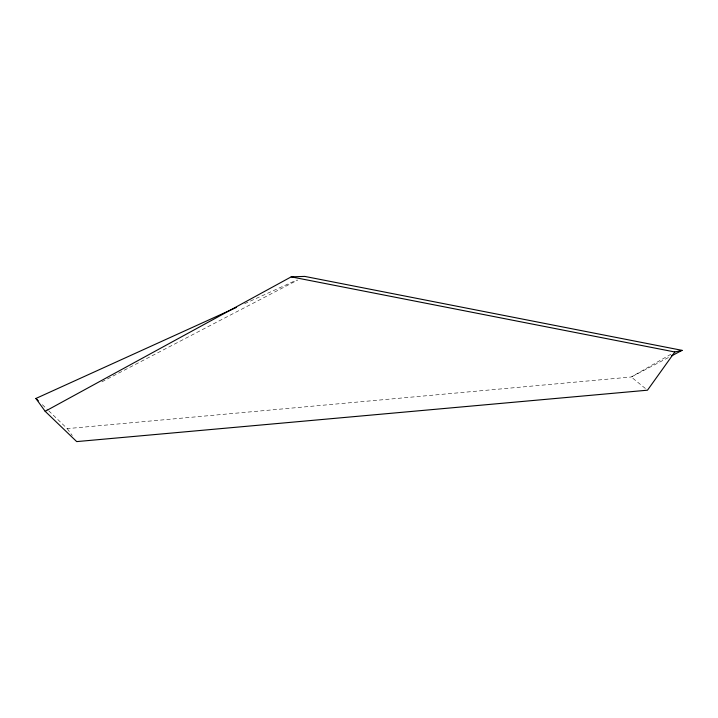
<?xml version="1.0" encoding="UTF-8"?>
<svg xmlns="http://www.w3.org/2000/svg" width="718" height="718" viewBox="0 0 718 718"><rect width="100%" height="100%" fill="white"/><g stroke="black" fill="none" stroke-linecap="round" stroke-linejoin="round"><path stroke-width="0.54" stroke-dasharray="3.59 2.69" d="M670.962 354.207L631.266 376.995L67.25 428.628L48.761 410.84M668.413 357.537L631.266 376.995L645.787 388.806M101.857 381.85L297.782 280.02M244.659 303.687L296.597 280.101M42.326 404.656L47.953 410.068M67.25 428.628L72.294 435.548"/><path stroke-width="1.08" d="M45.171 411.315L291.203 276.861L304.737 276.403L682.1 350.357L674.839 351.982L647.492 390.197L76.7 441.597L45.171 411.315L35.9 398.472L236.509 307.385M671.348 355.993L682.1 350.357M291.203 276.861L674.839 351.982M35.9 398.472L38.314 400.788"/></g></svg>
